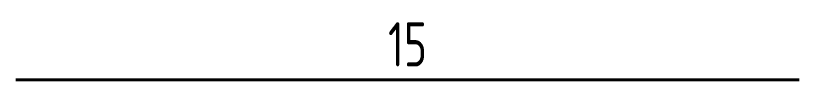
# Model space of a CAD drawing. Header units: inches. Extents: x 12 to 962, y -650 to 597.
# Drawn here: x 122.5 to 166.86, y -650 to -646.75 of the extents above; entities that cross this region are included whole.
import ezdxf
from ezdxf.enums import TextEntityAlignment as Align

# ---------------------------------------------------------------- set-up
doc = ezdxf.new("R2010")
doc.units = ezdxf.units.IN
doc.header["$MEASUREMENT"] = 0
doc.layers.add('WIRENO', color=72, linetype='Continuous')
doc.layers.add('ПУГВ_черный_2.5', color=7, linetype='Continuous')
doc.styles.add('WD_IEC', font='ISOCP2.shx', dxfattribs={"width": 0.9, "height": 4})

# ---------------------------------------------------------------- blocks, each defined once
blk = doc.blocks.new('WD_WNH')
at = {"linetype": 'Continuous', "style": 'WD_IEC', "width": 0.8}
blk.add_attdef('WIRENO', text='', height=2.5, dxfattribs=at).set_placement((0, 0.75), align=Align.CENTER)
at = {"style": 'WD_IEC', "flags": 1}
for tag, p in [('W04USER', (0, 0.875)), ('W03USER', (0, 1)), ('W02USER', (0, 1.125)), ('W01USER', (0, 1.25)), ('W08USER', (0, 0.375)), ('W05USER', (0, 0.75)), ('W06USER', (0, 0.625)), ('W07USER', (0, 0.5)), ('W09USER', (0, 0.25)), ('W10USER', (0, 0.125))]:
    blk.add_attdef(tag, text='', height=0.08, dxfattribs=at).set_placement(p, align=Align.CENTER)

msp = doc.modelspace()

# ---------------------------------------------------------------- linework, layer by layer
at = {"layer": 'ПУГВ_черный_2.5', "lineweight": 40}
msp.add_line((122.5, -650), (166.858, -650), dxfattribs=at)

# ---------------------------------------------------------------- block references
at = {"layer": 'WIRENO', "lineweight": 40}
ref = msp.add_blockref('WD_WNH', (144.679, -650), dxfattribs=at)
ref.add_attrib('WIRENO', '15', dxfattribs={"linetype": 'Continuous', "height": 2.5, "style": 'WD_IEC', "width": 0.8}).set_placement((144.679, -649.25), align=Align.CENTER)

doc.saveas('drawing.dxf')
